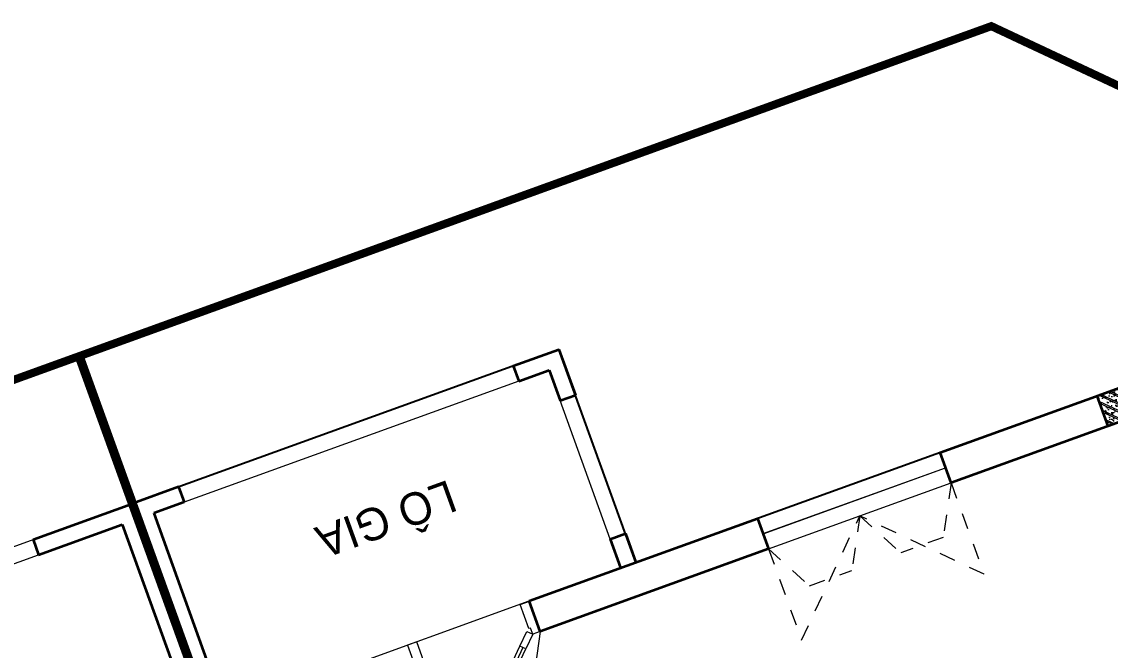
# Model space of a CAD drawing. Header units: metres. Extents: x 568336 to 569219, y 2065964 to 2066430.
# Drawn here: x 568613.11 to 568619.84, y 2066328.75 to 2066332.63 of the extents above; entities that cross this region are included whole.
import ezdxf

# ---------------------------------------------------------------- set-up
doc = ezdxf.new("R2010")
doc.units = ezdxf.units.M
for name, pattern in [('$AUDIT_BAD_LTYPE2', [0]), ('HIDDEN', [0.375, 0.25, -0.125]), ('HIDDEN2', [0.1875, 0.125, -0.0625])]:
    doc.linetypes.add(name, pattern=pattern)
doc.layers.get('0').update_dxf_attribs({"linetype": 'CONTINUOUS'})
doc.layers.get('DEFPOINTS').update_dxf_attribs({"linetype": 'CONTINUOUS'})
for name, color, linetype, lineweight in [('-DOOR', 137, 'CONTINUOUS', 9), ('-HATCH', 8, 'CONTINUOUS', 5), ('-LINE1', 7, 'CONTINUOUS', 18), ('-LINE2', 252, 'CONTINUOUS', 9), ('-STEEL1', 1, 'CONTINUOUS', 35), ('-WALL', 4, 'CONTINUOUS', 35), ('TEXT25', 2, 'CONTINUOUS', 13)]:
    doc.layers.add(name, color=color, linetype=linetype, lineweight=lineweight)
doc.layers.add('LoLK', color=6, linetype='CONTINUOUS')
doc.layers.add('TIMDUONG', color=1, linetype='CONTINUOUS')
doc.styles.add('SVN_AVO_thuong', font='')
doc.styles.get('SVN_AVO_thuong').set_extended_font_data('SVN-Avo')

# ---------------------------------------------------------------- blocks, each defined once
blk = doc.blocks.new('*U151')
at = {"linetype": '$AUDIT_BAD_LTYPE2'}
for p, q in [((134.8528137423857, 56.56854249492379), (488.4062043356582, 410.1219330881962)), ((502.5483399593892, 395.9797974644653), (148.9949493661167, 42.42640687119284))]:
    blk.add_line(p, q, dxfattribs=at)
for points in [[(474.2640687119273, 424.2640687119272), (502.5483399593892, 395.9797974644653), (573.2590180780439, 466.69047558312), (544.974746830582, 494.9747468305819), (474.2640687119273, 424.2640687119272)], [(476.3188696038515, 426.3188696038514), (120.7106781186548, 70.71067811865474)], [(120.7106781186548, 70.71067811865474), (148.9949493661167, 42.42640687119284), (78.2842712474619, -28.2842712474619), (50, 0), (120.7106781186548, 70.71067811865474)]]:
    blk.add_lwpolyline(points)
for points in [[(447.9494474537137, 301.4012464854598), (567.8884228737038, 421.3402219054498), (547.8985936370387, 441.3300511421148), (527.9087644003944, 421.3402219054705), (543.9006277897223, 405.3483585161426), (443.9514816063765, 305.3992123327969)], [(0, 0), (50, 0), (50, -40), (60, -40), (60, -199.3588634537518), (0, -199.3588634537518)], [(799.9999999999982, 7.105427357601134e-15), (749.9999999999982, 7.105427357601134e-15), (749.9999999999982, -40), (739.9999999999982, -40), (739.9999999999982, -199.3588634537518), (799.9999999999982, -199.3588634537518)]]:
    blk.add_lwpolyline(points, close=True)
at = {"linetype": '$AUDIT_BAD_LTYPE2', "ltscale": 0.3}
blk.add_arc((50, 0), 699.9999999999982, 0, 90, dxfattribs=at)
blk = doc.blocks.new('D12')
at = {"layer": '-DOOR'}
for p, q in [((0, 200.0213350024052), (1200, 200.0213350024052)), ((0, 100), (1200, 100.2985981091746)), ((0, 0), (1200, 0.2985981091745802))]:
    blk.add_line(p, q, dxfattribs=at)
at = {"layer": '-LINE2', "linetype": 'HIDDEN2', "ltscale": 10}
for p, q in [((0, 200), (0, 800)), ((0, 800), (600, 200.0213350024052)), ((1200, 800), (600, 200.0213350024052)), ((1200, 200), (1200, 800)), ((1200, 200), (1200, 800)), ((0, 200.0213350024052), (160.3887441940024, 500)), ((160.3887441940024, 500), (439.4600093320769, 500.1492614196613)), ((600, 200.0213350024052), (439.4600093320769, 500.1492614196613)), ((600, 200.0213350024052), (760.5399906679231, 500.1492614196613)), ((1039.611255805998, 500), (760.5399906679231, 500.1492614196613)), ((1200, 200.0213350024052), (1039.611255805998, 500))]:
    blk.add_line(p, q, dxfattribs=at)
blk = doc.blocks.new('18x35')
at = {"layer": '-HATCH'}
h = blk.add_hatch(dxfattribs=at)
h.set_pattern_fill('CHAU-01', color=256, scale=10, angle=-1.272221872585407e-14, pattern_type=2)
h.set_pattern_definition([(49.99999999999999, (0, 0), (71.72601826007535, -6.275213498259527), [7.5, -82.5]), (355, (0, 0), (-13.87513336129999, 75.21921337000119), [6, -66]), (100.4514, (5.977167999997619, -0.5229339999999638), (57.85093817140217, 68.94395420609534), [6.374019000000001, -70.1142112]), (46.18419999999998, (0, 20), (106.7241048625644, -16.55190143290183), [11.25, -123.75]), (96.63559999999998, (8.89367449999554, 18.62066930000003), (93.46627055487036, 97.41178709004416), [9.561028799999994, -105.1713]), (351.1842, (0, 20), (93.46619451336275, 97.41186009253245), [9, -99]), (20.99999999999998, (10, 15), (59.69070521184616, -40.2618890665339), [7.5, -82.5]), (326.0000000000001, (10, 15), (24.33153319215819, 72.5150045046853), [6, -66]), (71.45139999999999, (14.97422329999972, 11.64483940000002), (84.022262858149, 32.25304967099522), [6.374019000000001, -70.1142112]), (37.49999999999998, (0, 0), (1.215985531729074, 33.28938538313115), [0, -65.19999999999999, 0, -67, 0, -66.25]), (7.499999999999987, (0, 0), (26.30695374421487, 39.44117118823602), [0, -38.2, 0, -63.7, 0, -25.25]), (327.5, (-22.30000000000291, 0), (53.3822436172409, -2.255487173437988), [0, -25, 0, -78, 0, -103.5]), (317.5, (-32.30000000000291, 0), (58.31861693423862, 10.01049823323176), [0, -32.5, 0, -51.8, 0, -73.5]), (44.99999999999999, (0, 0), (-30.05203820042826, 30.05203820042828), []), (44.99999999999999, (0, 12.25), (-30.05203820042826, 30.05203820042828), [])])
h.paths.add_polyline_path([(96508.03118051568, 47993.04977023201), (96508.03118051568, 47793.04977023201), (96708.03118051568, 47793.04977023201), (96708.03118051568, 47993.04977023201)])
at = {"layer": '-STEEL1'}
blk.add_lwpolyline([(96508.03118051568, 47793.04977023201), (96708.03118051568, 47793.04977023201), (96708.03118051568, 47993.04977023201), (96508.03118051568, 47993.04977023201)], close=True, dxfattribs=at)
blk = doc.blocks.new('M2-T2.3')
at = {"layer": '-DOOR'}
for p, q in [((568617.6579531557, 2066329.56405304), (568618.7865535422, 2066329.971804394)), ((568617.6919245347, 2066329.470024874), (568618.8205249214, 2066329.877776229)), ((568617.7259117148, 2066329.375952975), (568618.8545121015, 2066329.783704329)), ((568614.930470457, 2066328.578642457), (568616.247170908, 2066329.054352371))]:
    blk.add_line(p, q, dxfattribs=at)
at = {"layer": '-LINE1'}
for points in [[(568616.9058785207, 2066329.292311725), (568616.4301686074, 2066330.609012176), (568613.7967677049, 2066329.657592349), (568614.2724776183, 2066328.340891898)], [(568616.1819977901, 2066330.413024305), (568614.1128970811, 2066329.665480155)], [(568616.8118284885, 2066329.258332445), (568616.4380564135, 2066330.2928828)]]:
    blk.add_lwpolyline(points, dxfattribs=at)
at = {"layer": '-LINE2', "linetype": 'HIDDEN2', "ltscale": 10}
blk.add_line((568616.3151860292, 2066328.866565385), (568616.2662782021, 2066328.529916348), dxfattribs=at)
at = {"layer": '-WALL'}
for p, q in [((568616.1480185105, 2066330.507074337), (568616.4301686074, 2066330.609012176)), ((568616.4301686074, 2066330.609012176), (568616.5321064459, 2066330.32686208)), ((568616.1480185105, 2066330.507074337), (568616.1819977901, 2066330.413024305)), ((568616.1819977901, 2066330.413024305), (568616.3700978544, 2066330.480982864)), ((568616.3700978544, 2066330.480982864), (568616.4380564135, 2066330.2928828)), ((568618.7865456416, 2066329.971826262), (568619.946829361, 2066330.391010605)), ((568616.4380564135, 2066330.2928828), (568616.5321064459, 2066330.32686208)), ((568619.9381525279, 2066330.175223394), (568618.8545042011, 2066329.783726196)), ((568618.8545042011, 2066329.783726196), (568618.7865456416, 2066329.971826262)), ((568614.0789178016, 2066329.759530188), (568613.7967677049, 2066329.657592349)), ((568614.0789178016, 2066329.759530188), (568614.1128970811, 2066329.665480155)), ((568613.7967677049, 2066329.657592349), (568614.2724776183, 2066328.340891898)), ((568614.1128970811, 2066329.665480155), (568613.9247970167, 2066329.597521597)), ((568613.9247970167, 2066329.597521597), (568614.3665276505, 2066328.374871178)), ((568616.2471788087, 2066329.054330503), (568617.6579531556, 2066329.56405304)), ((568616.2471788087, 2066329.054330503), (568617.6579531556, 2066329.56405304)), ((568617.6579531556, 2066329.56405304), (568617.7259117148, 2066329.375952975)), ((568617.6579531556, 2066329.56405304), (568617.7259117148, 2066329.375952975)), ((568617.6579531556, 2066329.56405304), (568617.7259117147, 2066329.375952975)), ((568616.7472077276, 2066329.437193937), (568616.84125776, 2066329.471173217)), ((568616.84125776, 2066329.471173217), (568616.9058183911, 2066329.292478155)), ((568617.7259117147, 2066329.375952975), (568616.3151373678, 2066328.866230438)), ((568616.7472077276, 2066329.437193937), (568616.8117683587, 2066329.258498876)), ((568616.3151373678, 2066328.866230438), (568616.2471788087, 2066329.054330503))]:
    blk.add_line(p, q, dxfattribs=at)
blk.add_lwpolyline([(568617.5843872435, 2066329.324821684), (568616.3151373678, 2066328.866230438)], dxfattribs=at)
at = {"layer": 'DEFPOINTS', "color": 2}
blk.add_lwpolyline([(568619.3693891164, 2066314.233423704), (568626.8931985081, 2066316.951618758), (568624.9908854974, 2066322.219118362), (568625.9307185218, 2066322.55867007), (568624.0618581475, 2066327.731421842), (568623.1217701851, 2066327.391579651), (568622.4494778165, 2066329.252393647), (568619.946829361, 2066330.391010605), (568616.9058183911, 2066329.292478155), (568616.4301686074, 2066330.609012176), (568613.7967677049, 2066329.657592349), (568619.3693891164, 2066314.233423704)], dxfattribs=at)
at = {"layer": 'TIMDUONG', "color": 1, "linetype": 'HIDDEN', "ltscale": 10, "const_width": 0.05}
blk.add_lwpolyline([(568620.0488922388, 2066312.352253265), (568630.3931415004, 2066316.093443879), (568625.5060207883, 2066329.605548699), (568619.103505675, 2066332.606848455), (568613.4612190011, 2066330.566113026)], close=True, dxfattribs=at)
at = {"layer": '-DOOR', "xscale": 0.0009999999999999998, "yscale": 0.0009999999999999998, "zscale": 0.0009999999999999998, "rotation": 199.8644862433099}
blk.add_blockref('*U151', (568616.3151427242, 2066328.866215615), dxfattribs=at)
at = {"layer": '-STEEL1', "xscale": -0.0009999999999999987, "yscale": 0.0009999999999999996, "zscale": 0.001, "rotation": 199.8642505492295}
blk.add_blockref('18x35', (568512.7517222542, 2066342.47861901), dxfattribs=at)
at = {"xscale": -0.0009999999999999987, "yscale": 0.0009999999999999996, "zscale": 0.001, "rotation": 199.8642505492295}
blk.add_blockref('D12', (568617.658286311, 2066329.564490771), dxfattribs=at)
at = {"layer": 'TEXT25', "style": 'SVN_AVO_thuong'}
blk.add_text('LÔ GIA', height=0.2, rotation=199.8642505565057, dxfattribs=at).set_placement((568615.7477876793, 2066329.806077854))
blk = doc.blocks.new('M3-T2.2')
at = {"layer": '-LINE1'}
for points in [[(568611.6335130002, 2066327.386478068), (568611.1573334347, 2066328.703008744), (568613.7903947871, 2066329.655367875), (568614.2665743525, 2066328.338837198)], [(568611.8496115989, 2066328.847060621), (568613.2131612278, 2066329.3402466)]]:
    blk.add_lwpolyline(points, dxfattribs=at)
at = {"layer": '-WALL'}
for p, q in [((568613.1791484017, 2066329.434284505), (568613.7903947871, 2066329.655367875)), ((568613.7903947871, 2066329.655367875), (568614.2665743525, 2066328.338837198)), ((568613.2131612278, 2066329.3402466), (568613.7303697077, 2066329.527317143)), ((568613.7303697077, 2066329.527317143), (568614.1725364472, 2066328.304824372)), ((568613.1791484017, 2066329.434284505), (568613.2131612278, 2066329.3402466))]:
    blk.add_line(p, q, dxfattribs=at)
at = {"layer": 'TIMDUONG', "color": 1, "linetype": 'HIDDEN', "ltscale": 10, "const_width": 0.05}
blk.add_lwpolyline([(568611.5855054806, 2066309.290771069), (568620.0487869132, 2066312.352215164), (568613.4672630294, 2066330.568459322), (568604.9965679679, 2066327.504585826)], close=True, dxfattribs=at)

msp = doc.modelspace()

# ---------------------------------------------------------------- block references
at = {"layer": 'LoLK'}
msp.add_blockref('M2-T2.3', (0, 0), dxfattribs=at)

# ---------------------------------------------------------------- next in the draw order: block references
msp.add_blockref('M3-T2.2', (0, 0), dxfattribs=at)

doc.saveas('drawing.dxf')
